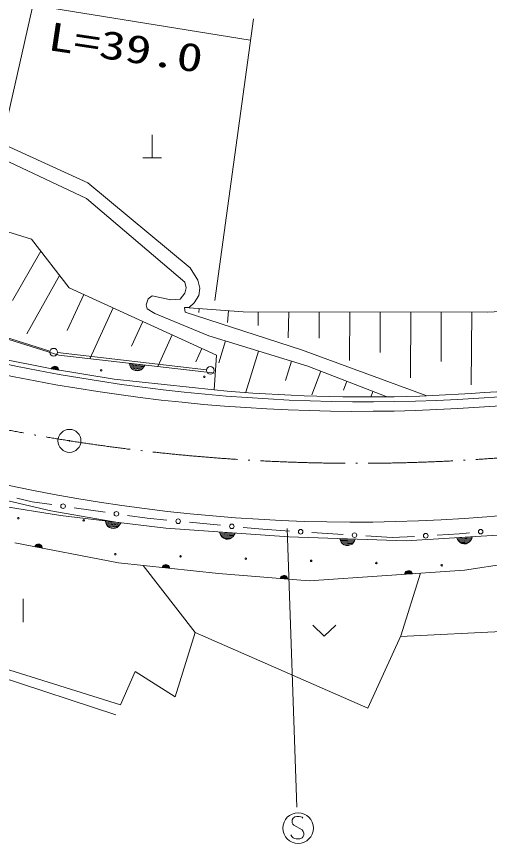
# Model space of a CAD drawing. Units: millimetres, scale not verified. Extents: x 83137 to 723137, y -7377 to 352623.
# Drawn here: x 308232 to 338943, y 240157 to 293848 of the extents above; entities that cross this region are included whole.
import ezdxf
from ezdxf.enums import TextEntityAlignment as Align

# ---------------------------------------------------------------- set-up
doc = ezdxf.new("R2010")
doc.units = ezdxf.units.MM
doc.header["$LTSCALE"] = 1000
doc.linetypes.add('USER1', pattern=[7.000001, 5.508197, -0.688525, 0.114754, -0.688525])
for name, color, linetype, lineweight in [('S-BGD', 1, 'Continuous', 13), ('S-BGD-HTXT', 6, 'Continuous', 13), ('S-BMK', 3, 'USER1', 13)]:
    doc.layers.add(name, color=color, linetype=linetype, lineweight=lineweight)
doc.styles.add('ＭＳ ゴシック', font='')
doc.styles.get('ＭＳ ゴシック').set_extended_font_data('MS Gothic')

msp = doc.modelspace()

# ---------------------------------------------------------------- linework, layer by layer
at = {"layer": 'S-BGD'}
for p, q in [((323612, 293688), (321114, 275414)), ((281738, 287783), (309196, 279397)), ((303688, 286307), (312772, 282039)), ((305944, 286195), (312858, 283059)), ((317044, 286171), (317044, 284671)), ((316441, 284671), (317648, 284671)), ((312858, 283059), (319508, 277526)), ((312772, 282039), (319159, 276598)), ((309196, 279397), (311642, 276240)), ((309808, 278608), (307972, 275416)), ((319508, 277526), (320003, 276727)), ((311030, 277030), (308904, 273253)), ((319159, 276598), (319256, 276239)), ((320003, 276727), (320136, 276207)), ((311642, 276240), (321217, 271855)), ((319256, 276239), (319159, 275881)), ((320136, 276207), (320070, 275726)), ((312599, 275802), (311528, 273463)), ((316780, 275522), (316650, 275131)), ((317041, 275718), (316780, 275522)), ((318246, 275457), (317041, 275718)), ((318865, 275490), (318246, 275457)), ((319159, 275881), (318865, 275490)), ((320070, 275726), (319776, 275259)), ((338783, 274655), (361056, 275737)), ((300457, 275240), (310403, 272129)), ((300756, 275058), (310976, 271854)), ((314514, 274925), (313001, 271621)), ((316650, 275131), (316715, 274871)), ((319456, 274979), (319149, 274966)), ((319149, 274966), (319175, 274659)), ((319149, 274966), (322943, 274670)), ((319776, 275259), (319456, 274979)), ((316715, 274871), (317208, 274573)), ((317208, 274573), (320722, 273108)), ((319175, 274659), (326743, 272203)), ((320097, 274892), (320077, 274634)), ((321994, 274744), (321924, 273975)), ((322943, 274670), (338783, 274655)), ((323933, 274670), (323932, 273797)), ((325913, 274668), (325867, 272976)), ((327893, 274666), (327891, 272965)), ((329873, 274664), (329863, 271504)), ((331853, 274662), (331850, 272035)), ((333833, 274660), (333806, 270400)), ((335813, 274658), (335810, 271443)), ((337793, 274656), (337749, 269927)), ((316429, 274048), (315693, 272440)), ((318344, 273171), (317403, 271115)), ((320722, 273108), (327148, 271144)), ((321793, 272781), (321363, 271374)), ((310629, 270944), (304091, 272244)), ((320260, 272294), (319866, 271435)), ((310890, 272025), (320570, 270898)), ((310976, 271854), (321152, 270685)), ((321217, 271855), (321065, 269602)), ((323935, 272126), (323119, 269455)), ((326743, 272203), (334876, 269222)), ((310663, 271133), (310724, 271142)), ((310724, 271142), (310801, 271129)), ((315591, 271208), (315567, 271326)), ((315567, 271326), (316561, 271212)), ((316529, 271153), (315585, 271261)), ((315640, 271104), (315591, 271208)), ((315603, 271196), (316497, 271094)), ((316561, 271212), (316508, 271102)), ((326077, 271472), (325690, 270206)), ((327148, 271144), (332226, 269181)), ((310482, 270969), (310511, 271022)), ((310975, 270887), (310482, 270969)), ((310499, 270998), (310968, 270920)), ((310511, 271022), (310547, 271066)), ((310961, 270953), (310517, 271026)), ((310540, 271054), (310946, 270987)), ((310547, 271066), (310604, 271112)), ((310929, 271022), (310570, 271081)), ((310604, 271112), (310663, 271133)), ((310605, 271107), (310903, 271058)), ((314570, 270295), (310629, 270944)), ((310850, 271098), (310667, 271128)), ((310801, 271129), (310856, 271101)), ((310856, 271101), (310905, 271062)), ((310905, 271062), (310944, 271000)), ((310944, 271000), (310966, 270947)), ((310966, 270947), (310975, 270887)), ((316452, 271036), (315635, 271130)), ((315724, 270984), (315640, 271104)), ((315673, 271062), (316396, 270979)), ((315827, 270911), (315724, 270984)), ((316329, 270924), (315728, 270993)), ((315939, 270861), (315827, 270911)), ((315837, 270918), (316207, 270875)), ((316093, 270843), (315939, 270861)), ((316214, 270867), (316093, 270843)), ((316330, 270914), (316214, 270867)), ((316440, 271012), (316330, 270914)), ((316508, 271102), (316440, 271012)), ((327994, 270817), (327402, 269285)), ((321065, 269602), (314570, 270295)), ((329687, 270163), (329466, 269590)), ((331379, 269508), (331237, 269140)), ((300302, 263218), (311084, 261443)), ((305270, 262970), (310466, 261758)), ((308248, 262571), (309255, 262342)), ((309255, 262342), (310526, 262159)), ((310466, 261758), (314820, 260993)), ((311981, 261950), (313991, 261661)), ((362337, 261671), (337321, 257904)), ((311084, 261443), (317926, 260620)), ((314032, 260972), (314009, 261091)), ((314009, 261091), (315002, 260972)), ((314970, 260912), (314026, 261026)), ((314080, 260868), (314032, 260972)), ((314044, 260961), (314937, 260853)), ((315002, 260972), (314948, 260862)), ((315446, 261452), (316717, 261269)), ((316717, 261269), (317998, 261147)), ((319462, 261008), (321483, 260815)), ((314893, 260796), (314076, 260894)), ((314164, 260747), (314080, 260868)), ((314113, 260827), (314835, 260740)), ((314266, 260675), (314164, 260747)), ((314768, 260685), (314168, 260757)), ((314378, 260623), (314266, 260675)), ((314277, 260681), (314647, 260637)), ((314532, 260605), (314378, 260623)), ((314653, 260628), (314532, 260605)), ((314770, 260675), (314653, 260628)), ((314880, 260772), (314770, 260675)), ((314948, 260862), (314880, 260772)), ((317926, 260620), (325915, 260057)), ((322946, 260676), (324227, 260554)), ((324227, 260554), (325950, 260444)), ((325802, 260610), (326426, 242505)), ((321451, 260256), (321422, 260374)), ((321422, 260374), (322420, 260303)), ((322390, 260243), (321443, 260309)), ((321504, 260155), (321451, 260256)), ((321463, 260245), (322361, 260182)), ((322319, 260122), (321499, 260180)), ((321594, 260038), (321504, 260155)), ((321539, 260115), (322265, 260064)), ((321699, 259971), (321594, 260038)), ((322201, 260005), (321597, 260048)), ((321814, 259925), (321699, 259971)), ((321710, 259977), (322081, 259951)), ((321969, 259914), (321814, 259925)), ((322088, 259943), (321969, 259914)), ((322202, 259995), (322088, 259943)), ((322307, 260098), (322202, 259995)), ((322372, 260191), (322307, 260098)), ((322420, 260303), (322372, 260191)), ((325915, 260057), (333537, 259797)), ((327417, 260350), (329443, 260221)), ((329260, 259828), (329226, 259944)), ((329226, 259944), (330226, 259910)), ((330199, 259848), (329249, 259881)), ((330226, 259910), (330182, 259796)), ((330910, 260127), (332632, 260017)), ((332632, 260017), (334074, 260096)), ((333537, 259797), (341115, 260273)), ((335541, 260177), (336983, 260256)), ((336827, 260004), (337825, 260067)), ((336871, 259891), (336827, 260004)), ((337804, 260003), (336855, 259943)), ((336937, 259798), (336871, 259891)), ((336884, 259882), (337783, 259939)), ((337749, 259874), (336928, 259822)), ((336983, 260256), (337641, 260325)), ((337792, 259949), (337741, 259848)), ((337825, 260067), (337792, 259949)), ((314857, 258380), (308128, 259679)), ((309410, 259432), (309441, 259484)), ((309901, 259337), (309410, 259432)), ((309429, 259460), (309895, 259370)), ((309441, 259484), (309479, 259527)), ((309889, 259403), (309447, 259488)), ((309471, 259515), (309875, 259437)), ((309479, 259527), (309537, 259571)), ((309859, 259472), (309502, 259541)), ((309537, 259571), (309596, 259591)), ((309537, 259566), (309834, 259509)), ((309596, 259591), (309658, 259598)), ((309782, 259551), (309599, 259586)), ((309658, 259598), (309734, 259583)), ((309734, 259583), (309788, 259554)), ((309788, 259554), (309836, 259514)), ((309836, 259514), (309874, 259450)), ((309874, 259450), (309894, 259397)), ((309894, 259397), (309901, 259337)), ((329316, 259728), (329260, 259828)), ((329272, 259817), (330171, 259787)), ((330132, 259726), (329310, 259754)), ((329410, 259615), (329316, 259728)), ((329353, 259690), (330080, 259665)), ((329518, 259551), (329410, 259615)), ((330018, 259604), (329413, 259625)), ((329634, 259510), (329518, 259551)), ((329528, 259559), (329901, 259546)), ((329789, 259505), (329634, 259510)), ((329908, 259538), (329789, 259505)), ((330020, 259594), (329908, 259538)), ((330121, 259701), (330020, 259594)), ((330182, 259796), (330121, 259701)), ((337041, 259694), (336937, 259798)), ((336977, 259763), (337703, 259808)), ((337155, 259641), (337041, 259694)), ((337647, 259742), (337043, 259704)), ((337275, 259611), (337155, 259641)), ((337164, 259649), (337536, 259673)), ((337429, 259621), (337275, 259611)), ((337544, 259666), (337429, 259621)), ((337650, 259733), (337544, 259666)), ((337741, 259848), (337650, 259733)), ((321352, 257687), (314857, 258380)), ((317798, 258229), (317856, 258253)), ((317856, 258253), (317916, 258265)), ((317916, 258265), (317993, 258257)), ((317993, 258257), (318049, 258232)), ((319824, 253860), (316448, 258210)), ((317684, 258079), (317710, 258134)), ((318181, 258026), (317684, 258079)), ((317699, 258108), (318172, 258058)), ((317710, 258134), (317743, 258179)), ((318163, 258090), (317715, 258138)), ((317737, 258167), (318146, 258124)), ((317743, 258179), (317798, 258229)), ((318127, 258157), (317765, 258196)), ((317798, 258224), (318099, 258191)), ((318044, 258229), (317859, 258249)), ((318049, 258232), (318101, 258196)), ((318101, 258196), (318144, 258136)), ((318144, 258136), (318168, 258085)), ((318168, 258085), (318181, 258026)), ((337321, 257904), (327232, 257211)), ((333452, 257696), (333477, 257746)), ((333906, 257732), (333457, 257701)), ((333473, 257734), (333884, 257762)), ((333477, 257746), (333522, 257805)), ((333859, 257791), (333496, 257767)), ((333522, 257805), (333575, 257838)), ((333524, 257800), (333826, 257820)), ((333575, 257838), (333632, 257861)), ((333765, 257848), (333579, 257835)), ((333632, 257861), (333710, 257866)), ((333710, 257866), (333770, 257852)), ((333770, 257852), (333827, 257826)), ((333827, 257826), (333879, 257774)), ((333879, 257774), (333912, 257727)), ((333912, 257727), (333935, 257671)), ((327232, 257211), (321352, 257687)), ((325348, 257364), (325373, 257419)), ((325847, 257323), (325348, 257364)), ((325363, 257394), (325837, 257355)), ((325373, 257419), (325405, 257466)), ((325827, 257388), (325378, 257424)), ((325399, 257454), (325809, 257420)), ((325405, 257466), (325458, 257516)), ((325789, 257453), (325427, 257483)), ((325458, 257516), (325516, 257542)), ((325459, 257511), (325761, 257487)), ((325516, 257542), (325576, 257556)), ((325705, 257523), (325519, 257538)), ((325576, 257556), (325653, 257550)), ((325653, 257550), (325710, 257526)), ((325710, 257526), (325762, 257492)), ((325762, 257492), (325807, 257433)), ((325807, 257433), (325833, 257382)), ((325833, 257382), (325847, 257323)), ((333190, 253638), (334475, 257708)), ((333436, 257637), (333452, 257696)), ((333935, 257671), (333436, 257637)), ((333446, 257669), (333920, 257702)), ((308661, 254532), (308661, 256032)), ((327466, 254330), (328216, 253621)), ((328216, 253621), (328966, 254330)), ((333167, 253588), (342557, 254072)), ((318526, 249688), (319824, 253860)), ((319824, 253860), (331046, 248938)), ((331046, 248938), (333190, 253638)), ((305377, 252166), (314978, 249154)), ((304762, 251762), (314680, 248504)), ((314978, 249154), (315935, 251322)), ((315935, 251322), (318526, 249688)), ((326133, 241692), (326128, 241577)), ((326198, 241802), (326133, 241692)), ((326308, 241877), (326198, 241802)), ((326438, 241912), (326308, 241877)), ((326593, 241912), (326438, 241912)), ((326698, 241892), (326593, 241912)), ((326773, 241857), (326698, 241892)), ((326828, 241797), (326773, 241857)), ((326128, 241577), (326133, 241502)), ((326133, 241502), (326173, 241402)), ((326173, 241402), (326243, 241347)), ((326243, 241347), (326788, 241032)), ((326113, 240602), (326043, 240717)), ((326193, 240527), (326113, 240602)), ((326843, 240602), (326773, 240512)), ((326788, 241032), (326848, 240942)), ((326878, 240697), (326843, 240602)), ((326848, 240942), (326888, 240817)), ((326888, 240817), (326878, 240697)), ((326288, 240482), (326193, 240527)), ((326388, 240467), (326288, 240482)), ((326618, 240467), (326388, 240467)), ((326773, 240512), (326618, 240467))]:
    msp.add_line(p, q, dxfattribs=at)
for centre, radius in [((310642, 272054), 249), ((313730, 270875), 49.8), ((320818, 270869), 249), ((320425, 270454), 49.8), ((311670, 266298), 22.5), ((311254, 262055), 149), ((314718, 261556), 149), ((308355, 261277), 49.8), ((312595, 261133), 49.8), ((318730, 261077), 149), ((322214, 260746), 149), ((326683, 260397), 149), ((338372, 260401), 149), ((330176, 260174), 149), ((334807, 260137), 149), ((314643, 258940), 49.8), ((318883, 258796), 49.8), ((323123, 258651), 49.8), ((327363, 258507), 49.8), ((331603, 258362), 49.8), ((335844, 258218), 49.8), ((326518, 241152), 995)]:
    msp.add_circle(centre, radius, dxfattribs=at)
for centre, radius, start, end in [((331049, 382592), 113760, 256.39095, 278.4593), ((330511, 381341), 113129, 256.45992, 278.83533), ((330891, 375553), 106405, 264.70193, 279.10063), ((330206, 367932), 106912, 254.68323, 280.19109)]:
    msp.add_arc(centre, radius, start, end, dxfattribs=at)
at = {"layer": 'S-BGD-HTXT'}
for p, q in [((303253, 267902), (312437, 308506)), ((289303, 297865), (323409, 292310))]:
    msp.add_line(p, q, dxfattribs=at)
at = {"layer": 'S-BMK', "linetype": 'Continuous'}
msp.add_circle((311670, 266298), 746, dxfattribs=at)
at = {"layer": 'S-BMK'}
msp.add_arc((330351, 384807), 119968, 256.96913, 278.50378, dxfattribs=at)

# ---------------------------------------------------------------- texts
at = {"layer": 'S-BGD-HTXT', "style": 'ＭＳ ゴシック', "width": 1.35}
msp.add_text('L=39.0', height=1833, rotation=351.5, dxfattribs=at).set_placement((310113, 291139), align=Align.BOTTOM_LEFT)

doc.saveas('drawing.dxf')
